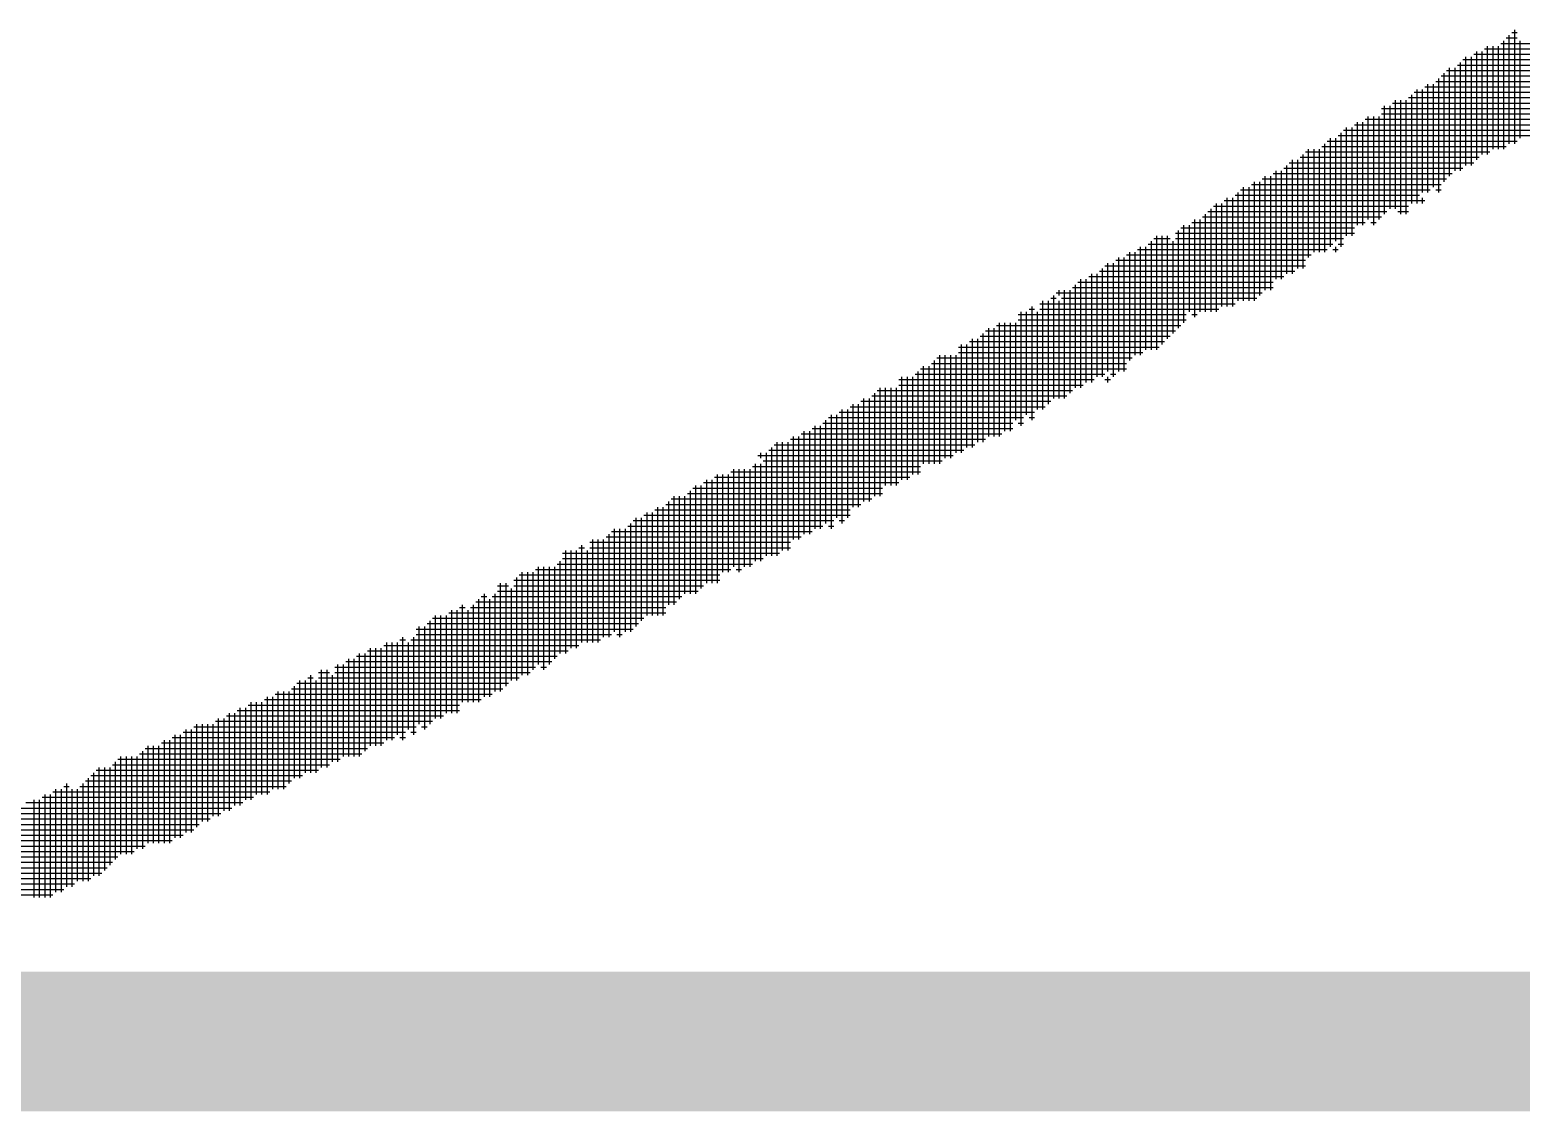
# Model space of a CAD drawing. Header units: feet. Extents: x 0 to 708085, y 0 to 237600.
# Drawn here: x 600496 to 601351, y 10360 to 10980 of the extents above; entities that cross this region are included whole.
import ezdxf
from ezdxf.enums import TextEntityAlignment as Align

# ---------------------------------------------------------------- set-up
doc = ezdxf.new("R2010")
doc.units = ezdxf.units.FT
doc.header["$LTSCALE"] = 2200
doc.header["$MEASUREMENT"] = 0
for name, color, linetype in [('CX-BORD-LIN1', 4, 'CONTINUOUS'), ('CX-BORD-LIN2', 3, 'CONTINUOUS'), ('CX-BORD-TEX2', 7, 'CONTINUOUS'), ('CX-BORD-TEX3', 6, 'CONTINUOUS'), ('CX-MISC', 2, 'CONTINUOUS')]:
    doc.layers.add(name, color=color, linetype=linetype)
doc.styles.add('TB_TEXT', font='')
doc.styles.add('TB_WBTXT', font='')
doc.styles.add('TB_WMTXT', font='')
doc.styles.get('TB_TEXT').set_extended_font_data('DotumChe')
doc.styles.get('TB_WBTXT').set_extended_font_data('Dotum')
doc.styles.get('TB_WMTXT').set_extended_font_data('DotumChe')

# ---------------------------------------------------------------- blocks, each defined once
blk = doc.blocks.new('CXBLKA1-KHCA-1')
at = {"layer": 'CX-BORD-LIN1', "const_width": 0.2}
blk.add_lwpolyline([(558, 6), (270, 6)], dxfattribs=at)
at = {"layer": 'CX-BORD-LIN1', "style": 'TB_TEXT'}
for tag, p in [('TR_RCON5', (342.3033, 33)), ('TR_RCON4', (342.3033, 27)), ('TR_RCON3', (342.3033, 21)), ('TR_RCON2', (342.3033, 15)), ('TR_RCON1', (342.3033, 9))]:
    blk.add_attdef(tag, text='', height=3.5, dxfattribs=at).set_placement(p, align=Align.MIDDLE_LEFT)
for tag, height, p in [('TR_DGN5', 3.5, (451.1185, 33)), ('TR_CHK5', 3.5, (491.1185, 33)), ('TR_RDAT5', 3.5, (317.5, 33)), ('TR_APP5', 3.5, (531.1185, 33)), ('TR_RNUM5', 3, (285.1051, 32.6366)), ('TR_DGN4', 3.5, (451.1185, 27)), ('TR_CHK4', 3.5, (491.1185, 27)), ('TR_RDAT4', 3.5, (317.5, 27)), ('TR_APP4', 3.5, (531.1185, 27)), ('TR_RNUM4', 3, (285.1051, 26.6366)), ('TR_DGN3', 3.5, (451.1185, 21)), ('TR_CHK3', 3.5, (491.1185, 21)), ('TR_RDAT3', 3.5, (317.5, 21)), ('TR_APP3', 3.5, (531.1185, 21)), ('TR_RNUM3', 3, (285.1051, 20.6366)), ('TR_DGN2', 3.5, (451.1185, 15)), ('TR_CHK2', 3.5, (491.1185, 15)), ('TR_RDAT2', 3.5, (317.5, 15)), ('TR_APP2', 3.5, (531.1185, 15)), ('TR_RNUM2', 3, (285.1051, 14.6366)), ('TR_DGN1', 3.5, (451.1185, 9)), ('TR_CHK1', 3.5, (491.1185, 9)), ('TR_RDAT1', 3.5, (317.5, 9)), ('TR_APP1', 3.5, (531.1185, 9)), ('TR_RNUM1', 3, (285.1051, 8.6366))]:
    blk.add_attdef(tag, text='', height=height, dxfattribs=at).set_placement(p, align=Align.MIDDLE_CENTER)
at = {"layer": 'CX-BORD-LIN2', "style": 'TB_TEXT'}
blk.add_attdef('TD_VERSION', text='', height=3, rotation=90, dxfattribs=at).set_placement((800.5, 48.0149), align=Align.MIDDLE_CENTER)
at = {"layer": 'CX-BORD-TEX2', "style": 'TB_WMTXT'}
for tag, height, p in [('TB_CNAME', 5, (15.3448, 531.8324)), ('TB_CSCOP', 4, (16.6346, 523.8324))]:
    blk.add_attdef(tag, text='', height=height, dxfattribs=at).set_placement(p, align=Align.BOTTOM_LEFT)
at = {"layer": 'CX-BORD-TEX2', "style": 'TB_WBTXT'}
for tag, height, p in [('TB_MTITIL', 10, (398, 533.3264)), ('TB_STITL', 7, (398, 518.3264))]:
    blk.add_attdef(tag, text='', height=height, dxfattribs=at).set_placement(p, align=Align.MIDDLE_CENTER)
at = {"layer": 'CX-BORD-TEX3', "style": 'TB_TEXT'}
for tag, height, p in [('TD_LNDST', 4.5, (215, 31.5)), ('TD_DSECT', 4.5, (605.5, 31.5)), ('TD_DDIST', 4.5, (654.5, 31.5)), ('TD_DNAME_TOP', 4.5, (755, 27.957)), ('TD_CSECT', 4.5, (605.5, 22.5)), ('TD_CDIST', 4.5, (654.5, 22.5)), ('TD_DNAME_MAIN', 4.5, (755, 21.4731)), ('TD_DNAME_BOT', 3, (755, 15.2489)), ('TD_HSCAL', 4.5, (620.8841, 13.7484)), ('TD_VSCAL', 4.5, (656.8615, 13.7484)), ('TD_CCOMP', 4.5, (215, 13.5927)), ('TD_CSTEP', 4.5, (250.744, 5.125)), ('TD_FIELD', 4.5, (180, 5.125)), ('TD_DWGNO', 4.5, (755, 5.0017)), ('TD_DWGCODE', 4.5, (637, 4.7908))]:
    blk.add_attdef(tag, text='', height=height, dxfattribs=at).set_placement(p, align=Align.MIDDLE_CENTER)
for tag, height, width, p in [('TD_DCOMP', 4.5, 0.95, (215, 22.5875)), ('TD_CNAME', 5, 0.78, (65, 7.5956))]:
    blk.add_attdef(tag, text='', height=height, dxfattribs=dict(at, width=width)).set_placement(p, align=Align.MIDDLE_CENTER)

msp = doc.modelspace()

# ---------------------------------------------------------------- linework, layer by layer
at = {"layer": 'CX-MISC'}
for p, q in [((601342.41, 10975.52), (601348.63, 10975.52)), ((601343.96, 10977.07), (601343.96, 10914.87)), ((601345.52, 10978.63), (601348.63, 10978.63)), ((601347.07, 10980.18), (601347.07, 10914.87)), ((601323.75, 10966.19), (601423.28, 10966.19)), ((601325.3, 10967.74), (601325.3, 10905.53)), ((601328.41, 10967.74), (601328.41, 10908.64)), ((601329.97, 10969.3), (601432.61, 10969.3)), ((601331.52, 10970.85), (601331.52, 10908.64)), ((601334.63, 10970.85), (601334.63, 10911.76)), ((601337.74, 10970.85), (601337.74, 10911.76)), ((601339.3, 10972.41), (601438.83, 10972.41)), ((601340.85, 10973.96), (601340.85, 10911.76)), ((601350.19, 10973.96), (601350.19, 10917.98)), ((601309.75, 10958.41), (601309.75, 10896.2)), ((601312.86, 10958.41), (601312.86, 10899.31)), ((601314.42, 10959.97), (601420.17, 10959.97)), ((601315.97, 10961.52), (601315.97, 10899.31)), ((601317.53, 10963.08), (601423.28, 10963.08)), ((601319.08, 10964.63), (601319.08, 10902.42)), ((601322.19, 10964.63), (601322.19, 10902.42)), ((601297.31, 10949.08), (601297.31, 10886.87)), ((601300.42, 10949.08), (601300.42, 10889.98)), ((601301.97, 10950.64), (601401.51, 10950.64)), ((601303.53, 10952.19), (601303.53, 10886.87)), ((601305.08, 10953.75), (601407.73, 10953.75)), ((601306.64, 10955.3), (601306.64, 10893.09)), ((601308.19, 10956.86), (601417.06, 10956.86)), ((601286.42, 10941.3), (601389.07, 10941.3)), ((601287.98, 10942.86), (601287.98, 10880.65)), ((601289.53, 10944.41), (601392.18, 10944.41)), ((601291.09, 10945.97), (601291.09, 10880.65)), ((601294.2, 10945.97), (601294.2, 10886.87)), ((601295.75, 10947.52), (601395.29, 10947.52)), ((601270.87, 10935.08), (601385.95, 10935.08)), ((601270.87, 10931.97), (601379.73, 10931.97)), ((601272.43, 10936.64), (601272.43, 10874.43)), ((601275.54, 10936.64), (601275.54, 10877.54)), ((601277.09, 10938.19), (601389.07, 10938.19)), ((601278.65, 10939.75), (601278.65, 10877.54)), ((601281.76, 10939.75), (601281.76, 10874.43)), ((601284.87, 10939.75), (601284.87, 10874.43)), ((601250.65, 10924.2), (601250.65, 10861.99)), ((601253.76, 10924.2), (601253.76, 10861.99)), ((601255.32, 10925.75), (601370.4, 10925.75)), ((601256.87, 10927.31), (601256.87, 10868.21)), ((601259.98, 10927.31), (601259.98, 10868.21)), ((601261.54, 10928.86), (601376.62, 10928.86)), ((601263.09, 10930.42), (601263.09, 10871.32)), ((601266.2, 10930.42), (601266.2, 10868.21)), ((601269.31, 10930.42), (601269.31, 10871.32)), ((601238.21, 10914.87), (601238.21, 10852.66)), ((601239.77, 10916.42), (601348.63, 10916.42)), ((601241.32, 10917.98), (601241.32, 10855.77)), ((601244.43, 10917.98), (601244.43, 10858.88)), ((601245.99, 10919.53), (601361.07, 10919.53)), ((601247.54, 10921.09), (601247.54, 10855.77)), ((601249.1, 10922.64), (601364.18, 10922.64)), ((601224.21, 10907.09), (601326.86, 10907.09)), ((601225.77, 10908.64), (601225.77, 10843.33)), ((601227.32, 10910.2), (601333.08, 10910.2)), ((601228.88, 10911.76), (601228.88, 10849.55)), ((601231.99, 10911.76), (601231.99, 10852.66)), ((601235.1, 10911.76), (601235.1, 10852.66)), ((601236.66, 10913.31), (601342.41, 10913.31)), ((601208.66, 10897.76), (601311.31, 10897.76)), ((601210.22, 10899.31), (601210.22, 10837.11)), ((601213.33, 10899.31), (601213.33, 10837.11)), ((601214.88, 10900.87), (601317.53, 10900.87)), ((601216.44, 10902.42), (601216.44, 10840.22)), ((601217.99, 10903.98), (601323.75, 10903.98)), ((601219.55, 10905.53), (601219.55, 10840.22)), ((601222.66, 10905.53), (601222.66, 10843.33)), ((601191.55, 10889.98), (601191.55, 10824.66)), ((601194.67, 10889.98), (601194.67, 10824.66)), ((601196.22, 10891.54), (601305.08, 10891.54)), ((601197.78, 10893.09), (601197.78, 10824.66)), ((601200.89, 10893.09), (601200.89, 10827.77)), ((601202.44, 10894.65), (601308.19, 10894.65)), ((601204, 10896.2), (601204, 10830.88)), ((601207.11, 10896.2), (601207.11, 10830.88)), ((601176, 10880.65), (601176, 10818.44)), ((601179.11, 10880.65), (601179.11, 10821.55)), ((601180.67, 10882.21), (601295.75, 10882.21)), ((601182.22, 10883.76), (601182.22, 10821.55)), ((601185.33, 10883.76), (601185.33, 10821.55)), ((601186.89, 10885.32), (601292.64, 10885.32)), ((601188.44, 10886.87), (601188.44, 10824.66)), ((601190, 10888.43), (601298.86, 10888.43)), ((601294.2, 10883.76), (601294.2, 10880.65)), ((601301.97, 10888.43), (601305.08, 10888.43)), ((601168.23, 10872.88), (601270.87, 10872.88)), ((601169.78, 10874.43), (601169.78, 10818.44)), ((601171.34, 10875.99), (601273.98, 10875.99)), ((601172.89, 10877.54), (601172.89, 10818.44)), ((601174.45, 10879.1), (601286.42, 10879.1)), ((601280.2, 10875.99), (601286.42, 10875.99)), ((601152.67, 10863.54), (601255.32, 10863.54)), ((601154.23, 10865.1), (601154.23, 10809.11)), ((601155.79, 10866.65), (601255.32, 10866.65)), ((601157.34, 10868.21), (601157.34, 10812.22)), ((601160.45, 10868.21), (601160.45, 10818.44)), ((601162.01, 10869.76), (601261.54, 10869.76)), ((601163.56, 10871.32), (601163.56, 10815.33)), ((601166.67, 10871.32), (601166.67, 10818.44)), ((601264.65, 10869.76), (601267.76, 10869.76)), ((601132.46, 10855.77), (601132.46, 10793.56)), ((601135.57, 10855.77), (601135.57, 10796.67)), ((601137.12, 10857.32), (601242.88, 10857.32)), ((601138.68, 10858.88), (601138.68, 10796.67)), ((601140.23, 10860.43), (601149.56, 10860.43)), ((601141.79, 10861.99), (601141.79, 10796.67)), ((601144.9, 10861.99), (601144.9, 10799.78)), ((601148.01, 10861.99), (601148.01, 10802.89)), ((601151.12, 10858.88), (601151.12, 10806)), ((601152.67, 10860.43), (601249.1, 10860.43)), ((601244.43, 10855.77), (601244.43, 10852.66)), ((601245.99, 10857.32), (601249.1, 10857.32)), ((601113.79, 10846.44), (601113.79, 10784.23)), ((601116.91, 10846.44), (601116.91, 10781.12)), ((601118.46, 10847.99), (601227.32, 10847.99)), ((601120.02, 10849.55), (601120.02, 10784.23)), ((601123.13, 10849.55), (601123.13, 10784.23)), ((601124.68, 10851.1), (601230.43, 10851.1)), ((601126.24, 10852.66), (601126.24, 10790.45)), ((601129.35, 10852.66), (601129.35, 10793.56)), ((601130.9, 10854.21), (601239.77, 10854.21)), ((601242.88, 10854.21), (601245.99, 10854.21)), ((601102.91, 10838.66), (601214.88, 10838.66)), ((601104.46, 10840.22), (601104.46, 10778.01)), ((601107.57, 10840.22), (601107.57, 10781.12)), ((601109.13, 10841.77), (601221.1, 10841.77)), ((601110.68, 10843.33), (601110.68, 10781.12)), ((601112.24, 10844.88), (601227.32, 10844.88)), ((601084.25, 10829.33), (601202.44, 10829.33)), ((601085.8, 10830.88), (601085.8, 10827.77)), ((601088.91, 10830.88), (601088.91, 10768.68)), ((601092.02, 10830.88), (601092.02, 10771.79)), ((601093.58, 10832.44), (601208.66, 10832.44)), ((601095.13, 10834), (601095.13, 10774.9)), ((601096.69, 10835.55), (601208.66, 10835.55)), ((601098.24, 10837.11), (601098.24, 10774.9)), ((601101.35, 10837.11), (601101.35, 10778.01)), ((601070.25, 10821.55), (601070.25, 10756.24)), ((601074.91, 10823.11), (601186.89, 10823.11)), ((601076.47, 10824.66), (601076.47, 10762.46)), ((601079.58, 10824.66), (601079.58, 10765.57)), ((601081.14, 10826.22), (601084.25, 10826.22)), ((601082.69, 10827.77), (601082.69, 10768.68)), ((601085.8, 10824.66), (601085.8, 10768.68)), ((601087.36, 10826.22), (601199.33, 10826.22)), ((601051.59, 10812.22), (601051.59, 10746.9)), ((601054.7, 10812.22), (601054.7, 10750.01)), ((601057.81, 10812.22), (601057.81, 10750.01)), ((601060.92, 10812.22), (601060.92, 10756.24)), ((601062.47, 10816.89), (601158.9, 10816.89)), ((601062.47, 10813.78), (601158.9, 10813.78)), ((601064.03, 10818.44), (601064.03, 10753.12)), ((601067.14, 10818.44), (601067.14, 10759.35)), ((601068.69, 10820), (601071.8, 10820)), ((601073.36, 10818.44), (601073.36, 10762.46)), ((601074.91, 10820), (601177.56, 10820)), ((601162.01, 10816.89), (601165.12, 10816.89)), ((601040.7, 10804.45), (601149.56, 10804.45)), ((601042.26, 10806), (601042.26, 10743.79)), ((601043.81, 10807.56), (601152.67, 10807.56)), ((601045.37, 10809.11), (601045.37, 10746.9)), ((601048.48, 10809.11), (601048.48, 10746.9)), ((601050.03, 10810.67), (601155.79, 10810.67)), ((601028.26, 10798.23), (601143.34, 10798.23)), ((601028.26, 10795.12), (601134.01, 10795.12)), ((601029.81, 10799.78), (601029.81, 10737.57)), ((601032.92, 10799.78), (601032.92, 10740.68)), ((601034.48, 10801.34), (601146.45, 10801.34)), ((601036.03, 10802.89), (601036.03, 10740.68)), ((601039.15, 10802.89), (601039.15, 10743.79)), ((601008.04, 10787.34), (601008.04, 10731.35)), ((601011.15, 10787.34), (601011.15, 10731.35)), ((601012.71, 10788.89), (601124.68, 10788.89)), ((601014.26, 10790.45), (601014.26, 10731.35)), ((601015.82, 10792), (601127.79, 10792)), ((601017.37, 10793.56), (601017.37, 10731.35)), ((601020.48, 10793.56), (601020.48, 10734.46)), ((601023.59, 10793.56), (601023.59, 10734.46)), ((601026.7, 10793.56), (601026.7, 10737.57)), ((600994.04, 10779.56), (601106.02, 10779.56)), ((600995.6, 10781.12), (600995.6, 10722.02)), ((600998.71, 10781.12), (600998.71, 10722.02)), ((601001.82, 10781.12), (601001.82, 10725.13)), ((601003.38, 10782.67), (601112.24, 10782.67)), ((601004.93, 10784.23), (601004.93, 10725.13)), ((601006.49, 10785.78), (601124.68, 10785.78)), ((601112.24, 10779.56), (601115.35, 10779.56)), ((601113.79, 10781.12), (601113.79, 10778.01)), ((601115.35, 10782.67), (601118.46, 10782.67)), ((600978.49, 10770.23), (601090.47, 10770.23)), ((600980.05, 10771.79), (600980.05, 10712.69)), ((600981.6, 10773.34), (601093.58, 10773.34)), ((600983.16, 10774.9), (600983.16, 10712.69)), ((600986.27, 10774.9), (600986.27, 10718.91)), ((600989.38, 10774.9), (600989.38, 10718.91)), ((600992.49, 10774.9), (600992.49, 10718.91)), ((600994.04, 10776.45), (601099.8, 10776.45)), ((600959.83, 10760.9), (601071.8, 10760.9)), ((600961.39, 10762.46), (600961.39, 10697.14)), ((600964.5, 10762.46), (600964.5, 10700.25)), ((600966.05, 10764.01), (601078.03, 10764.01)), ((600967.61, 10765.57), (600967.61, 10706.47)), ((600970.72, 10765.57), (600970.72, 10706.47)), ((600972.27, 10767.12), (601081.14, 10767.12)), ((600973.83, 10768.68), (600973.83, 10709.58)), ((600976.94, 10768.68), (600976.94, 10709.58)), ((600945.83, 10753.12), (600945.83, 10694.03)), ((600948.94, 10753.12), (600948.94, 10694.03)), ((600950.5, 10754.68), (601059.36, 10754.68)), ((600952.05, 10756.24), (600952.05, 10697.14)), ((600953.61, 10757.79), (601065.58, 10757.79)), ((600955.16, 10759.35), (600955.16, 10694.03)), ((600958.27, 10759.35), (600958.27, 10700.25)), ((601062.47, 10754.68), (601065.58, 10754.68)), ((601068.69, 10757.79), (601071.8, 10757.79)), ((600924.06, 10743.79), (600924.06, 10678.48)), ((600927.17, 10743.79), (600927.17, 10681.59)), ((600930.28, 10743.79), (600930.28, 10681.59)), ((600931.84, 10745.35), (601043.81, 10745.35)), ((600933.39, 10746.9), (600933.39, 10687.81)), ((600936.5, 10746.9), (600936.5, 10687.81)), ((600938.06, 10748.46), (601053.14, 10748.46)), ((600939.61, 10750.01), (600939.61, 10690.92)), ((600942.72, 10750.01), (600942.72, 10690.92)), ((600944.28, 10751.57), (601059.36, 10751.57)), ((600913.17, 10736.02), (601025.15, 10736.02)), ((600914.73, 10737.57), (600914.73, 10734.46)), ((600917.84, 10737.57), (600917.84, 10678.48)), ((600919.39, 10739.13), (601031.37, 10739.13)), ((600920.95, 10740.68), (600920.95, 10678.48)), ((600922.51, 10742.24), (601037.59, 10742.24)), ((600897.62, 10726.69), (601006.49, 10726.69)), ((600899.18, 10728.24), (600899.18, 10672.25)), ((600902.29, 10728.24), (600902.29, 10669.14)), ((600905.4, 10728.24), (600905.4, 10672.25)), ((600908.51, 10728.24), (600908.51, 10672.25)), ((600910.06, 10729.8), (601006.49, 10729.8)), ((600911.62, 10731.35), (600911.62, 10675.36)), ((600914.73, 10731.35), (600914.73, 10675.36)), ((600916.28, 10732.91), (601018.93, 10732.91)), ((600877.4, 10718.91), (600877.4, 10656.7)), ((600880.51, 10718.91), (600880.51, 10659.81)), ((600882.07, 10720.47), (600994.04, 10720.47)), ((600883.63, 10722.02), (600883.63, 10662.92)), ((600886.74, 10722.02), (600886.74, 10662.92)), ((600888.29, 10723.58), (601000.27, 10723.58)), ((600889.85, 10725.13), (600889.85, 10662.92)), ((600892.96, 10725.13), (600892.96, 10669.14)), ((600896.07, 10725.13), (600896.07, 10669.14)), ((600861.85, 10709.58), (600861.85, 10650.48)), ((600863.41, 10711.13), (600978.49, 10711.13)), ((600864.96, 10712.69), (600864.96, 10650.48)), ((600868.07, 10712.69), (600868.07, 10653.59)), ((600871.18, 10712.69), (600871.18, 10656.7)), ((600872.74, 10714.24), (600984.71, 10714.24)), ((600874.29, 10715.8), (600874.29, 10656.7)), ((600875.85, 10717.36), (600984.71, 10717.36)), ((600847.86, 10701.8), (600966.05, 10701.8)), ((600849.41, 10703.36), (600849.41, 10644.26)), ((600852.52, 10703.36), (600852.52, 10644.26)), ((600854.08, 10704.91), (600966.05, 10704.91)), ((600855.63, 10706.47), (600855.63, 10644.26)), ((600858.74, 10706.47), (600858.74, 10644.26)), ((600860.3, 10708.02), (600972.27, 10708.02)), ((600829.19, 10692.47), (600944.28, 10692.47)), ((600830.75, 10694.03), (600830.75, 10634.93)), ((600833.86, 10694.03), (600833.86, 10631.82)), ((600836.97, 10694.03), (600836.97, 10634.93)), ((600838.52, 10695.58), (600950.5, 10695.58)), ((600840.08, 10697.14), (600840.08, 10634.93)), ((600841.63, 10698.69), (600956.72, 10698.69)), ((600843.19, 10700.25), (600843.19, 10638.04)), ((600846.3, 10700.25), (600846.3, 10641.15)), ((600953.61, 10695.58), (600956.72, 10695.58)), ((600959.83, 10698.69), (600962.94, 10698.69)), ((600812.09, 10684.7), (600812.09, 10628.71)), ((600816.75, 10686.25), (600931.84, 10686.25)), ((600818.31, 10687.81), (600818.31, 10628.71)), ((600821.42, 10687.81), (600821.42, 10628.71)), ((600824.53, 10687.81), (600824.53, 10631.82)), ((600826.08, 10689.36), (600938.06, 10689.36)), ((600827.64, 10690.92), (600827.64, 10631.82)), ((600799.64, 10675.36), (600799.64, 10622.49)), ((600801.2, 10680.03), (600925.62, 10680.03)), ((600801.2, 10676.92), (600916.28, 10676.92)), ((600802.75, 10681.59), (600802.75, 10622.49)), ((600805.87, 10681.59), (600805.87, 10625.6)), ((600808.98, 10681.59), (600808.98, 10625.6)), ((600810.53, 10683.14), (600813.64, 10683.14)), ((600815.2, 10681.59), (600815.2, 10628.71)), ((600816.75, 10683.14), (600931.84, 10683.14)), ((600776.32, 10667.59), (600891.4, 10667.59)), ((600777.87, 10669.14), (600777.87, 10610.05)), ((600780.98, 10669.14), (600780.98, 10610.05)), ((600784.09, 10669.14), (600784.09, 10613.16)), ((600785.65, 10670.7), (600897.62, 10670.7)), ((600787.2, 10672.25), (600787.2, 10616.27)), ((600790.31, 10672.25), (600790.31, 10613.16)), ((600793.42, 10672.25), (600793.42, 10616.27)), ((600796.53, 10672.25), (600796.53, 10619.38)), ((600798.09, 10673.81), (600910.06, 10673.81)), ((600900.73, 10670.7), (600903.84, 10670.7)), ((600763.87, 10661.37), (600770.1, 10661.37)), ((600763.87, 10658.26), (600878.96, 10658.26)), ((600765.43, 10662.92), (600765.43, 10600.72)), ((600768.54, 10662.92), (600768.54, 10603.83)), ((600771.65, 10659.81), (600771.65, 10606.94)), ((600773.21, 10664.48), (600891.4, 10664.48)), ((600773.21, 10661.37), (600882.07, 10661.37)), ((600774.76, 10666.03), (600774.76, 10606.94)), ((600743.66, 10650.48), (600743.66, 10594.49)), ((600749.88, 10650.48), (600749.88, 10594.49)), ((600751.43, 10652.04), (600866.52, 10652.04)), ((600752.99, 10653.59), (600752.99, 10594.49)), ((600754.54, 10655.15), (600757.65, 10655.15)), ((600756.1, 10656.7), (600756.1, 10597.6)), ((600759.21, 10653.59), (600759.21, 10597.6)), ((600760.76, 10655.15), (600869.63, 10655.15)), ((600762.32, 10656.7), (600762.32, 10600.72)), ((600724.99, 10641.15), (600724.99, 10582.05)), ((600726.55, 10642.71), (600847.86, 10642.71)), ((600728.11, 10644.26), (600728.11, 10585.16)), ((600731.22, 10644.26), (600731.22, 10585.16)), ((600734.33, 10644.26), (600734.33, 10588.27)), ((600735.88, 10645.82), (600860.3, 10645.82)), ((600737.44, 10647.37), (600737.44, 10588.27)), ((600740.55, 10647.37), (600740.55, 10588.27)), ((600742.1, 10648.93), (600745.21, 10648.93)), ((600746.77, 10647.37), (600746.77, 10594.49)), ((600748.32, 10648.93), (600860.3, 10648.93)), ((600717.22, 10636.48), (600841.63, 10636.48)), ((600717.22, 10633.37), (600829.19, 10633.37)), ((600718.77, 10638.04), (600718.77, 10582.05)), ((600721.88, 10638.04), (600721.88, 10578.94)), ((600723.44, 10639.6), (600844.75, 10639.6)), ((600832.3, 10633.37), (600835.41, 10633.37)), ((600689.23, 10624.04), (600804.31, 10624.04)), ((600690.78, 10625.6), (600690.78, 10569.61)), ((600693.89, 10625.6), (600693.89, 10569.61)), ((600697, 10625.6), (600697, 10569.61)), ((600698.56, 10627.15), (600810.53, 10627.15)), ((600700.11, 10628.71), (600700.11, 10572.72)), ((600703.22, 10628.71), (600703.22, 10572.72)), ((600706.33, 10628.71), (600706.33, 10575.83)), ((600707.89, 10630.26), (600711, 10630.26)), ((600709.44, 10631.82), (600709.44, 10572.72)), ((600712.55, 10628.71), (600712.55, 10578.94)), ((600714.11, 10630.26), (600822.97, 10630.26)), ((600715.66, 10631.82), (600715.66, 10575.83)), ((600672.12, 10616.27), (600672.12, 10560.28)), ((600675.23, 10616.27), (600675.23, 10563.39)), ((600676.78, 10617.82), (600794.98, 10617.82)), ((600678.34, 10619.38), (600678.34, 10563.39)), ((600681.45, 10619.38), (600681.45, 10563.39)), ((600683, 10620.93), (600798.09, 10620.93)), ((600684.56, 10622.49), (600684.56, 10563.39)), ((600687.67, 10622.49), (600687.67, 10566.5)), ((600650.35, 10606.94), (600650.35, 10550.95)), ((600653.46, 10606.94), (600653.46, 10554.06)), ((600655.01, 10608.49), (600658.12, 10608.49)), ((600656.57, 10610.05), (600656.57, 10554.06)), ((600659.68, 10606.94), (600659.68, 10554.06)), ((600661.23, 10611.6), (600667.45, 10611.6)), ((600661.23, 10608.49), (600776.32, 10608.49)), ((600662.79, 10613.16), (600662.79, 10557.17)), ((600665.9, 10613.16), (600665.9, 10557.17)), ((600669.01, 10610.05), (600669.01, 10560.28)), ((600670.56, 10614.71), (600785.65, 10614.71)), ((600670.56, 10611.6), (600782.54, 10611.6)), ((600788.76, 10614.71), (600791.87, 10614.71)), ((600636.35, 10599.16), (600760.76, 10599.16)), ((600637.9, 10600.72), (600637.9, 10544.73)), ((600641.01, 10600.72), (600641.01, 10544.73)), ((600644.12, 10600.72), (600644.12, 10547.84)), ((600645.68, 10602.27), (600766.99, 10602.27)), ((600647.23, 10603.83), (600647.23, 10550.95)), ((600648.79, 10605.38), (600770.1, 10605.38)), ((600614.58, 10589.83), (600742.1, 10589.83)), ((600616.13, 10591.38), (600616.13, 10535.4)), ((600619.24, 10591.38), (600619.24, 10538.51)), ((600620.8, 10592.94), (600742.1, 10592.94)), ((600622.35, 10594.49), (600622.35, 10538.51)), ((600625.46, 10594.49), (600625.46, 10541.62)), ((600628.57, 10594.49), (600628.57, 10541.62)), ((600630.13, 10596.05), (600754.54, 10596.05)), ((600631.68, 10597.6), (600631.68, 10541.62)), ((600634.79, 10597.6), (600634.79, 10544.73)), ((600591.25, 10582.05), (600591.25, 10522.96)), ((600594.36, 10582.05), (600594.36, 10526.07)), ((600597.47, 10582.05), (600597.47, 10526.07)), ((600600.58, 10582.05), (600600.58, 10529.18)), ((600602.13, 10583.61), (600726.55, 10583.61)), ((600603.69, 10585.16), (600603.69, 10529.18)), ((600606.8, 10585.16), (600606.8, 10532.29)), ((600608.35, 10586.72), (600732.77, 10586.72)), ((600609.91, 10588.27), (600609.91, 10532.29)), ((600613.02, 10588.27), (600613.02, 10535.4)), ((600572.59, 10572.72), (600572.59, 10513.62)), ((600575.7, 10572.72), (600575.7, 10513.62)), ((600577.25, 10574.28), (600704.78, 10574.28)), ((600578.81, 10575.83), (600578.81, 10516.73)), ((600581.92, 10575.83), (600581.92, 10516.73)), ((600583.47, 10577.39), (600711, 10577.39)), ((600585.03, 10578.94), (600585.03, 10519.84)), ((600588.14, 10578.94), (600588.14, 10519.84)), ((600589.69, 10580.5), (600717.22, 10580.5)), ((600707.89, 10574.28), (600711, 10574.28)), ((600714.11, 10577.39), (600717.22, 10577.39)), ((600720.33, 10580.5), (600723.44, 10580.5)), ((600558.59, 10564.95), (600686.11, 10564.95)), ((600560.14, 10566.5), (600560.14, 10510.51)), ((600561.7, 10568.06), (600689.23, 10568.06)), ((600563.25, 10569.61), (600563.25, 10513.62)), ((600566.36, 10569.61), (600566.36, 10513.62)), ((600569.47, 10569.61), (600569.47, 10513.62)), ((600571.03, 10571.17), (600698.56, 10571.17)), ((600533.71, 10555.61), (600661.23, 10555.61)), ((600535.26, 10557.17), (600535.26, 10494.96)), ((600538.37, 10557.17), (600538.37, 10498.07)), ((600541.48, 10557.17), (600541.48, 10501.18)), ((600543.04, 10558.72), (600667.45, 10558.72)), ((600544.59, 10560.28), (600544.59, 10504.29)), ((600546.15, 10561.84), (600673.67, 10561.84)), ((600547.7, 10563.39), (600547.7, 10507.4)), ((600550.81, 10563.39), (600550.81, 10507.4)), ((600553.92, 10563.39), (600553.92, 10507.4)), ((600557.03, 10563.39), (600557.03, 10510.51)), ((600516.6, 10547.84), (600516.6, 10488.74)), ((600525.93, 10547.84), (600525.93, 10491.85)), ((600527.48, 10549.39), (600645.68, 10549.39)), ((600529.04, 10550.95), (600529.04, 10491.85)), ((600530.59, 10552.5), (600651.9, 10552.5)), ((600532.15, 10554.06), (600532.15, 10494.96)), ((600497.94, 10538.51), (600497.94, 10482.52)), ((600501.05, 10538.51), (600501.05, 10482.52)), ((600502.6, 10540.06), (600623.91, 10540.06)), ((600504.16, 10541.62), (600504.16, 10482.52)), ((600507.27, 10541.62), (600507.27, 10482.52)), ((600508.82, 10543.17), (600633.24, 10543.17)), ((600510.38, 10544.73), (600510.38, 10485.63)), ((600513.49, 10544.73), (600513.49, 10485.63)), ((600515.04, 10546.28), (600518.15, 10546.28)), ((600519.71, 10544.73), (600519.71, 10488.74)), ((600522.82, 10544.73), (600522.82, 10491.85)), ((600524.37, 10546.28), (600642.57, 10546.28)), ((600480.83, 10530.73), (600605.24, 10530.73)), ((600487.05, 10533.84), (600611.47, 10533.84)), ((600493.27, 10536.95), (600617.69, 10536.95)), ((600459.06, 10521.4), (600589.69, 10521.4)), ((600465.28, 10524.51), (600592.8, 10524.51)), ((600477.72, 10527.62), (600599.02, 10527.62)), ((600440.39, 10515.18), (600577.25, 10515.18)), ((600446.61, 10518.29), (600583.47, 10518.29)), ((600418.62, 10505.85), (600546.15, 10505.85)), ((600424.84, 10508.96), (600555.48, 10508.96)), ((600431.06, 10512.07), (600561.7, 10512.07)), ((600393.74, 10496.52), (600536.82, 10496.52)), ((600399.96, 10499.63), (600539.93, 10499.63)), ((600409.29, 10502.74), (600543.04, 10502.74)), ((600368.85, 10487.19), (600515.04, 10487.19)), ((600378.19, 10490.3), (600521.26, 10490.3)), ((600384.41, 10493.41), (600530.59, 10493.41)), ((600362.63, 10484.08), (600508.82, 10484.08))]:
    msp.add_line(p, q, dxfattribs=at)

# ---------------------------------------------------------------- block references
at = {"layer": 'CX-MISC', "xscale": 400, "yscale": 400, "zscale": 400}
msp.add_blockref('CXBLKA1-KHCA-1', (381685.23, 8000), dxfattribs=at)

doc.saveas('drawing.dxf')
